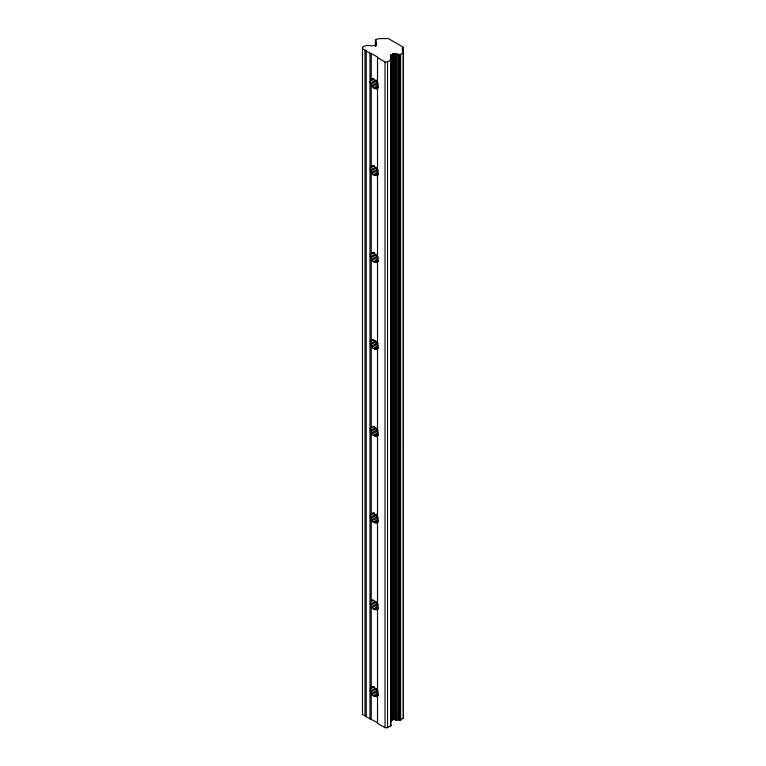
<?xml version="1.0" encoding="UTF-8"?>
<svg xmlns="http://www.w3.org/2000/svg" width="766" height="766" viewBox="0 0 766 766"><rect width="100%" height="100%" fill="white"/><g stroke="black" fill="none" stroke-linecap="round" stroke-linejoin="round"><path stroke-width="1.15" d="M403.203 52.672L403.203 47.166L388.161 38.492L386.907 38.492C383.431 39.056 372.075 36.921 376.652 43.461A2.126 1.226 0 0 1 376.652 44.217C372.86 48.153 366.253 43.011 362.471 47.53L362.471 714.678L366.234 716.124M390.919 59.834L387.539 62.008L385.03 62.008L377.514 57.661M390.919 720.892L393.274 719.513A2.126 1.226 0 0 1 394.586 719.513L400.216 720.279L403.395 717.981M390.919 725.536L387.539 727.7L385.03 727.7L377.514 723.363L377.514 56.943L366.234 51.15M373.655 78.352C366.196 79.884 372.611 90.761 377.514 88.282M377.514 170.311C369.155 157.308 367.268 178.057 377.514 175.108M377.514 257.146C369.155 244.134 367.268 264.883 377.514 261.943M377.514 343.972C369.155 330.969 367.268 351.709 377.514 348.769M377.514 430.798C369.155 417.796 367.268 438.545 377.514 435.605M377.514 517.634C369.155 504.622 367.268 525.371 377.514 522.431M377.514 604.46C369.155 591.457 367.268 612.206 377.514 609.257M377.514 691.296C369.155 678.283 367.268 699.032 377.514 696.093M403.203 47.894L402.083 49.053L403.031 50.259L403.347 52.873L400.216 54.578L394.586 53.821A2.126 1.226 0 0 0 393.274 53.821L390.928 55.114L390.823 725.766M373.645 87.908L378.289 84.94M373.645 174.734L378.289 171.766M373.645 261.57L378.289 258.602M373.645 348.396L378.289 345.428M373.645 435.222L378.289 432.263M373.645 522.058L378.289 519.089M373.645 608.884L378.289 605.916M373.645 695.72L378.289 692.751M370.198 81.263L373.262 79.415M370.198 168.089L374.287 165.638M370.198 254.915L374.287 252.464M370.198 341.751L373.262 339.913M370.198 428.577L374.287 426.126M370.198 515.413L374.287 512.952M370.198 602.239L373.262 600.4M370.198 689.065L374.287 686.614M376.47 88.885L378.528 87.669M376.47 175.72L378.528 174.495M376.47 262.546L378.528 261.321M376.47 349.382L378.528 348.157M376.47 436.208L378.528 434.983M376.47 523.034L378.528 521.818M376.47 609.87L378.528 608.644M376.47 696.696L378.528 695.471M370.801 80.306L373.77 78.592M370.801 84.231L376.738 80.813M374.373 88.416L378.251 86.175M370.801 167.132L372.783 165.992M370.801 171.057L376.738 167.639M374.373 175.242L378.251 173.011M370.801 253.958L373.77 252.244M370.801 257.883L376.738 254.465M374.373 262.077L378.251 259.837M370.801 340.793L372.783 339.644M370.801 344.719L376.738 341.301M374.373 348.903L378.251 346.672M370.801 427.62L372.783 426.48M370.801 431.545L376.738 428.127M374.373 435.739L378.251 433.499M370.801 514.446L373.77 512.741M370.801 518.381L376.738 514.963M374.373 522.565L378.251 520.325M370.801 601.281L372.783 600.142M370.801 605.207L376.738 601.789M374.373 609.391L378.251 607.16M370.801 688.107L372.783 686.968M370.801 692.033L376.738 688.615M374.373 696.227L378.251 693.986M371.711 85.601L377.523 82.249M371.711 172.427L377.523 169.075M371.711 259.253L377.523 255.911M371.711 346.088L377.523 342.737M371.711 432.914L377.523 429.563M371.711 519.75L377.523 516.399M371.711 606.576L377.523 603.225M371.711 693.402L377.523 690.061M375.11 88.76L378.136 87.113M375.11 175.586L378.136 173.939M375.11 262.412L378.136 260.766M375.11 349.248L378.136 347.601M375.11 436.074L378.136 434.427M375.11 522.91L378.136 521.263M375.11 609.736L378.136 608.089M375.11 696.562L378.136 694.915M370.198 83.274L376.336 79.961M370.198 170.1L375.311 167.342M370.198 256.926L375.311 254.168M370.198 343.762L375.311 341.004M370.198 430.588L375.311 427.83M370.198 517.423L376.336 514.11M370.198 604.25L375.311 601.492M370.198 691.076L375.311 688.318M372.286 86.472L378.308 83.379M372.286 173.298L378.308 170.205M372.286 260.124L378.308 257.041M372.286 346.96L378.308 343.867M372.286 433.786L378.308 430.703M372.286 520.621L378.308 517.529M372.286 607.448L378.308 604.355M372.286 694.274L378.308 691.191M371.711 79.472L374.373 79.731L377.514 83.484M362.471 48.976L366.234 50.432L366.234 716.842L377.514 722.635M402.705 49.924L402.782 52.356M403.395 52.289L403.414 718.508M403.27 52.921L403.27 718.613M402.897 50.049L402.993 52.873M402.705 48.181L402.705 52.969M400.628 54.443L400.628 720.145M400.436 54.53L400.436 720.222M400.331 54.558L400.331 720.251M400.101 54.587L400.101 720.289M399.862 54.587L399.862 720.279M399.747 54.578L399.747 720.27M399.526 54.52L399.526 720.212M398.952 54.348L398.952 720.04M398.33 54.233L398.33 719.925M397.037 54.204L397.037 719.896M396.405 54.29L396.405 719.983M396.214 54.309L396.214 720.002M396.022 54.309L396.022 720.002M395.84 54.281L395.84 719.973M395.658 54.233L395.658 719.925M395.428 54.118L395.515 719.858M394.892 53.888L394.892 719.59M394.586 53.821L394.586 719.513M393.274 53.821L393.274 719.513M392.968 53.888L392.968 719.59M392.422 54.118L392.422 719.81M391.177 54.836L391.177 720.528M391.014 54.96L390.966 720.739M390.66 60.198L390.66 725.9M387.539 62.008L387.539 727.7M385.03 62.008L385.03 727.7M376.135 42.973L376.135 45.366M376.01 41.67L375.982 45.634M375.838 42.408L375.8 46.104M375.742 40.943L375.742 45.721M375.56 39.976L375.56 45.95M375.417 40.081L375.369 46.123M371.242 53.323L371.242 79.865M371.242 84.662L371.242 166.691M371.242 171.498L371.242 253.527M371.242 258.324L371.242 340.353M371.242 345.15L371.242 427.189M371.242 431.986L371.242 514.015M371.242 518.812L371.242 600.841M371.242 605.647L371.242 687.677M371.242 692.474L371.242 719.015M369.988 53.323L369.988 719.015M364.98 50.432L364.98 716.124"/></g></svg>
